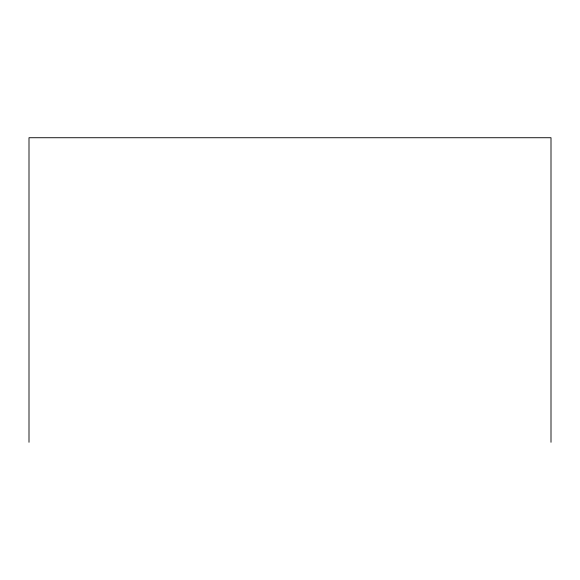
<?xml version="1.0" encoding="UTF-8"?>
<svg xmlns="http://www.w3.org/2000/svg" width="580" height="580" viewBox="0 0 580 580"><rect width="100%" height="100%" fill="white"/><g stroke="black" fill="none" stroke-linecap="round" stroke-linejoin="round"><path stroke-width="0.87" d="M551 442.272L551 137.728L29 137.728L29 442.272"/></g></svg>
